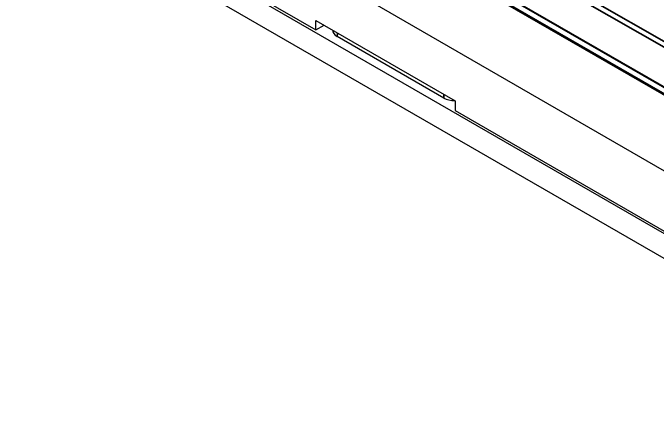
# Model space of a CAD drawing. Header units: millimetres. Extents: x 101 to 3000, y 150 to 4305.
# Drawn here: x 2213.4 to 2339.1, y 1106.2 to 1187.6 of the extents above; entities that cross this region are included whole.
import ezdxf

# ---------------------------------------------------------------- set-up
doc = ezdxf.new("R2010")
doc.units = ezdxf.units.MM
doc.header["$LTSCALE"] = 15
doc.layers.add('_Sichtbarkanten', color=7, linetype='Continuous', lineweight=25)
doc.layers.add('Sichtbar schmal (ISO)', color=7, linetype='Continuous', lineweight=35)

msp = doc.modelspace()

# ---------------------------------------------------------------- linework, layer by layer
at = {"layer": '_Sichtbarkanten'}
for p, q in [((1897.9, 1412.29), (2407.02, 1118.35)), ((2399.17, 1139.22), (1934.18, 1407.68)), ((2397.18, 1138.73), (1933.2, 1406.6)), ((2175.58, 1239.72), (2398.32, 1111.12)), ((2398.32, 1106.22), (2175.58, 1234.83)), ((2216.95, 1216.33), (2272.53, 1184.24)), ((2272.53, 1184.24), (2272.53, 1186.1)), ((2272.53, 1186.1), (2299.68, 1170.42)), ((2272.53, 1184.24), (2274.14, 1185.17)), ((2297.48, 1170.96), (2276.69, 1182.97)), ((2299.68, 1170.42), (2299.68, 1168.56)), ((2299.68, 1168.56), (2353.14, 1137.7))]:
    msp.add_line(p, q, dxfattribs=at)
for centre, ratio, start_param, end_param in [((2278.81, 1184.19), 0.576647, 6.275518, 7.067974), ((2299.6, 1172.19), 0.578054, 0.786007, 1.578464)]:
    msp.add_ellipse(centre, major_axis=(-3, 0), ratio=ratio, start_param=start_param, end_param=end_param, dxfattribs=at)
at = {"layer": 'Sichtbar schmal (ISO)'}
for p, q in [((2399.02, 1139.21), (1934.03, 1407.67)), ((1932.96, 1407.06), (2397.96, 1138.59)), ((2321.79, 1191.54), (2381.1, 1157.65)), ((2322.75, 1192.1), (2382.07, 1158.21)), ((2276.69, 1182.97), (2276.73, 1183.67)), ((2297.48, 1170.96), (2297.48, 1171.69))]:
    msp.add_line(p, q, dxfattribs=at)

doc.saveas('drawing.dxf')
